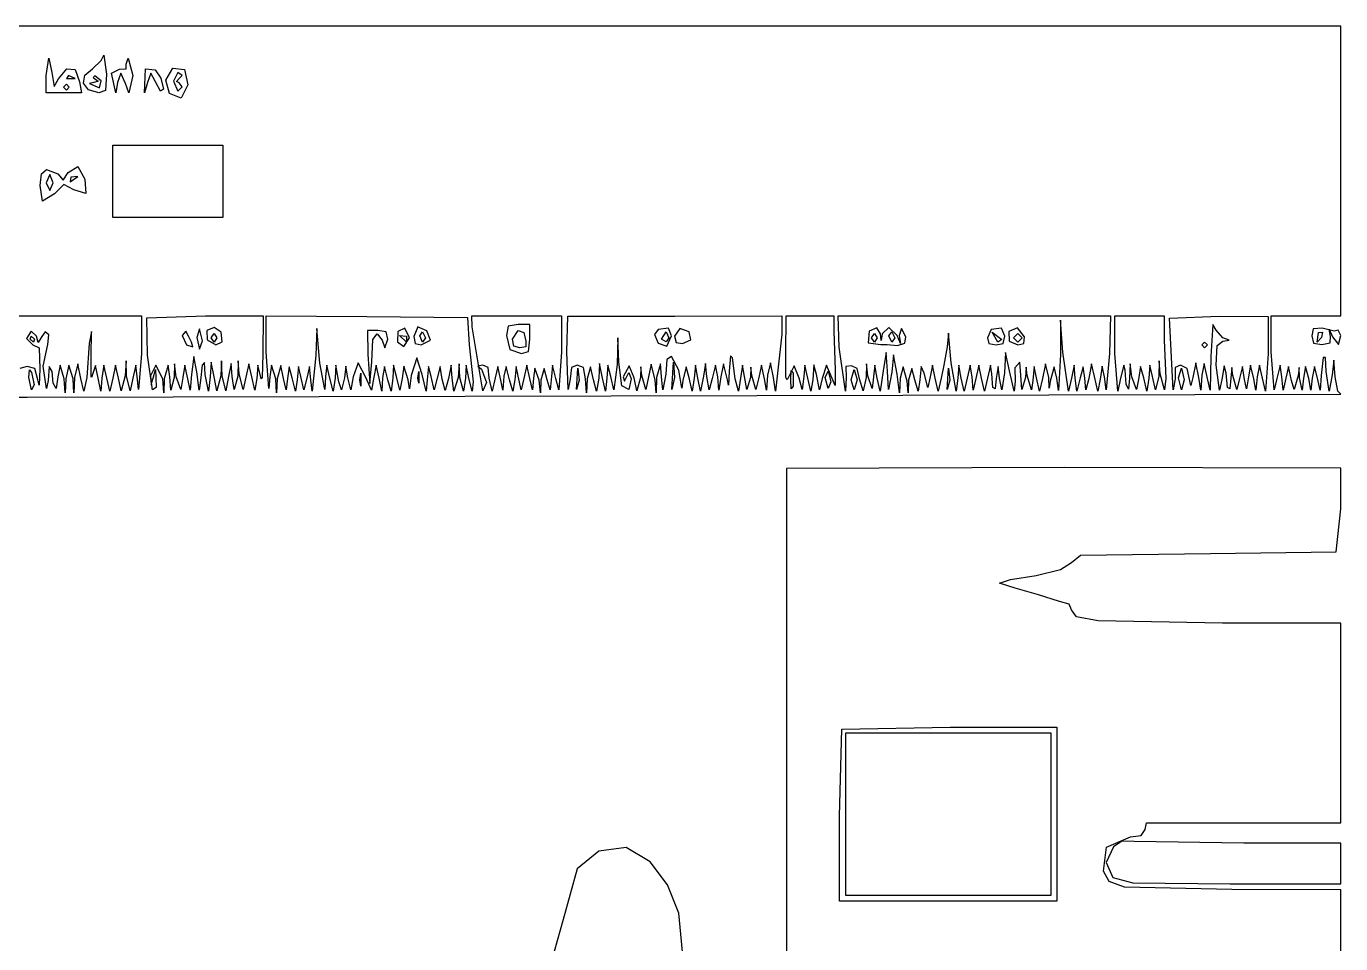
# Model space of a CAD drawing. Extents: x 0 to 60, y 6.6 to 60.
# Drawn here: x 29.98 to 60, y 39.05 to 60 of the extents above; entities that cross this region are included whole.
import ezdxf

# ---------------------------------------------------------------- set-up
doc = ezdxf.new("R2010")
doc.units = 0

msp = doc.modelspace()

# ---------------------------------------------------------------- linework, layer by layer
at = {"layer": 'Layer 1'}
for p, q in [((30.000299, 60.000604), (-0.000001, 60.000604)), ((60.000599, 60.000604), (30.000299, 60.000604)), ((60.000599, 56.692964), (60.000599, 60.000604)), ((30.430366, 58.87601), (30.496519, 59.272927)), ((30.496519, 59.272927), (30.562672, 58.942163)), ((31.488811, 59.028162), (31.68727, 59.220005)), ((31.68727, 59.220005), (31.746808, 59.33908)), ((31.746808, 59.33908), (31.81296, 58.909086)), ((32.262807, 59.134007), (32.309114, 59.272928)), ((32.309114, 59.272928), (32.408343, 58.876011)), ((30.430366, 58.479093), (30.430366, 58.87601)), ((30.562672, 58.942163), (30.562673, 58.942163)), ((30.562673, 58.942163), (30.616422, 58.624629)), ((30.714825, 58.803242), (30.906668, 59.028162)), ((30.946323, 58.875953), (30.893401, 58.8098)), ((30.906668, 59.028162), (31.098511, 59.013278)), ((31.091859, 58.8098), (30.946323, 58.875953)), ((31.098511, 59.013278), (31.191125, 58.730474)), ((31.288698, 58.704013), (31.312472, 58.886553)), ((31.312472, 58.886553), (31.488811, 59.028162)), ((31.541677, 58.869391), (31.508601, 58.8297)), ((31.687213, 58.756931), (31.541677, 58.869391)), ((31.81296, 58.909087), (31.790633, 58.535323)), ((31.81296, 58.909086), (31.81296, 58.909087)), ((31.925427, 58.928933), (32.110655, 59.021547)), ((32.024656, 58.479093), (31.925427, 58.928933)), ((32.137116, 58.928932), (32.064348, 58.717243)), ((32.110655, 59.021547), (32.261152, 59.025682)), ((32.242961, 58.690782), (32.137116, 58.928932)), ((32.261152, 59.025682), (32.262807, 59.134007)), ((32.408343, 58.87601), (32.322344, 58.479093)), ((32.408343, 58.876011), (32.408343, 58.87601)), ((32.679577, 58.479093), (32.699423, 59.028162)), ((32.699423, 59.028162), (32.919381, 59.006662)), ((32.82594, 58.929759), (32.74573, 58.717243)), ((32.930958, 58.730473), (32.82594, 58.929759)), ((32.919381, 59.006662), (33.050033, 58.816473)), ((33.169109, 58.770165), (33.328703, 59.041392)), ((33.328703, 59.041392), (33.592488, 59.014931)), ((33.440329, 58.942144), (33.3411, 58.750301)), ((33.539559, 58.875991), (33.440329, 58.942144)), ((33.473406, 58.809838), (33.539559, 58.875991)), ((33.592487, 59.014931), (33.665255, 58.665148)), ((33.592488, 59.014931), (33.592487, 59.014931)), ((30.616422, 58.624629), (30.714825, 58.803242)), ((30.893453, 58.677553), (30.8273, 58.6114)), ((30.8273, 58.6114), (30.893453, 58.545247)), ((30.8273, 58.6114), (30.8273, 58.6114)), ((30.8934, 58.8098), (31.091859, 58.8098)), ((30.893401, 58.8098), (30.8934, 58.8098)), ((30.959606, 58.6114), (30.893453, 58.677553)), ((30.893453, 58.545247), (30.959606, 58.6114)), ((31.191125, 58.730474), (31.237432, 58.479093)), ((31.401365, 58.546279), (31.288698, 58.704013)), ((31.634347, 58.479093), (31.401365, 58.546279)), ((31.521831, 58.71724), (31.422601, 58.690779)), ((31.422601, 58.690779), (31.647521, 58.591549)), ((31.5086, 58.8297), (31.62106, 58.743701)), ((31.508601, 58.8297), (31.5086, 58.8297)), ((31.62106, 58.743701), (31.521831, 58.71724)), ((31.647521, 58.591549), (31.687213, 58.756931)), ((32.064348, 58.717243), (32.024656, 58.479093)), ((32.322344, 58.479093), (32.242961, 58.690782)), ((32.74573, 58.717243), (32.679577, 58.479093)), ((33.043418, 58.518784), (32.930958, 58.730473)), ((33.109571, 58.565091), (33.043418, 58.518784)), ((33.050033, 58.816473), (33.050033, 58.816472)), ((33.050033, 58.816472), (33.109571, 58.565091)), ((33.250146, 58.465862), (33.169109, 58.770165)), ((33.3411, 58.750301), (33.3411, 58.7503)), ((33.3411, 58.7503), (33.440329, 58.518765)), ((33.407253, 58.73707), (33.473406, 58.809838)), ((33.473406, 58.710608), (33.407253, 58.73707)), ((33.440329, 58.518765), (33.539559, 58.617994)), ((33.539559, 58.617994), (33.473406, 58.710608)), ((33.665255, 58.665148), (33.519719, 58.360017)), ((30.833899, 58.479093), (30.430366, 58.479093)), ((31.237432, 58.479093), (30.833899, 58.479093)), ((31.790633, 58.535323), (31.634347, 58.479093)), ((33.519719, 58.360017), (33.250146, 58.465862)), ((31.951907, 56.461424), (31.951907, 57.288335)), ((31.951907, 57.288335), (33.208817, 57.288335)), ((33.208817, 57.288335), (34.465727, 57.288335)), ((34.465727, 57.288335), (34.465727, 56.461424)), ((30.93325, 56.659884), (31.157343, 56.802113)), ((31.157343, 56.802113), (31.316937, 56.507732)), ((30.298183, 56.362195), (30.323817, 56.634249)), ((30.323817, 56.634249), (30.443719, 56.732651)), ((30.516299, 56.613528), (30.4303, 56.4283)), ((30.443719, 56.732651), (30.701715, 56.633422)), ((30.595682, 56.4283), (30.516299, 56.613528)), ((30.701715, 56.633422), (30.82079, 56.487886)), ((30.82079, 56.487886), (30.93325, 56.659884)), ((30.979369, 56.448155), (31.157982, 56.56723)), ((30.9926, 56.554), (30.979369, 56.448155)), ((31.157982, 56.56723), (30.9926, 56.553999)), ((30.9926, 56.553999), (30.9926, 56.554)), ((31.316937, 56.507732), (31.316937, 56.507731)), ((31.316937, 56.507731), (31.336783, 56.183582)), ((31.951907, 55.634513), (31.951907, 56.461424)), ((34.465727, 56.461424), (34.465727, 55.634513)), ((34.465727, 56.461424), (34.465727, 56.461424)), ((60.000599, 53.385314), (60.000599, 56.692964)), ((30.351105, 56.004969), (30.298183, 56.362195)), ((30.622332, 56.176967), (30.351105, 56.004969)), ((30.4303, 56.4283), (30.516299, 56.249687)), ((30.4303, 56.4283), (30.4303, 56.4283)), ((30.516299, 56.249687), (30.595682, 56.4283)), ((30.834021, 56.388656), (30.622332, 56.176967)), ((31.065556, 56.262965), (30.834021, 56.388656)), ((31.336783, 56.183582), (31.065556, 56.262965)), ((33.208817, 55.634513), (31.951907, 55.634513)), ((34.465727, 55.634513), (33.208817, 55.634513)), ((27.969673, 53.385313), (30.291643, 53.385313)), ((30.291643, 53.385313), (32.613613, 53.385313)), ((32.613613, 53.385313), (32.613613, 52.51871)), ((32.73268, 53.339008), (34.07558, 53.385315)), ((32.745911, 52.492251), (32.73268, 53.339008)), ((34.07558, 53.385315), (35.39202, 53.385315)), ((35.39202, 53.385315), (35.37879, 52.512097)), ((35.458179, 52.558399), (35.458179, 53.38531)), ((35.458179, 53.38531), (37.760299, 53.372079)), ((37.760299, 53.372079), (40.055809, 53.352233)), ((38.9178, 53.1405), (38.831801, 52.91558)), ((39.125354, 53.049541), (38.917799, 53.140501)), ((38.917799, 53.140501), (38.9178, 53.1405)), ((40.055809, 53.352233), (40.095501, 52.72378)), ((40.161653, 53.140551), (40.155037, 53.385317)), ((40.155037, 53.385317), (41.180407, 53.385317)), ((40.406419, 51.678571), (40.161653, 53.140551)), ((40.981676, 53.155459), (40.948599, 52.935501)), ((41.213211, 53.186882), (40.981676, 53.155459)), ((41.180407, 53.385317), (42.205777, 53.385317)), ((41.477823, 53.186882), (41.213211, 53.186882)), ((41.477823, 52.856117), (41.477823, 53.186882)), ((42.205777, 53.385317), (42.205777, 52.565021)), ((42.324851, 52.571634), (42.344697, 53.378699)), ((42.344697, 53.378699), (44.792357, 53.378699)), ((44.792357, 53.378699), (47.233397, 53.385314)), ((47.233397, 53.385314), (47.233397, 52.968551)), ((47.326009, 52.505481), (47.332624, 53.385315)), ((47.332624, 53.385315), (47.881693, 53.385315)), ((47.881693, 53.385315), (48.424147, 53.385315)), ((48.424147, 53.385315), (48.424147, 53.034705)), ((48.543225, 52.670864), (48.523379, 53.385315)), ((48.523379, 53.385315), (51.632569, 53.385315)), ((51.632569, 53.385315), (54.741759, 53.385315)), ((53.65023, 52.558406), (53.603923, 53.286088)), ((53.603923, 53.286088), (53.603923, 52.505484)), ((54.741759, 53.385315), (54.721913, 52.525327)), ((54.840978, 52.525327), (54.840978, 53.385315)), ((54.840978, 53.385315), (55.403278, 53.385315)), ((55.403278, 53.385315), (55.965578, 53.385315)), ((55.965578, 53.385315), (55.965578, 52.829631)), ((56.091263, 53.332396), (57.222473, 53.378703)), ((56.177262, 51.698416), (56.091263, 53.332396)), ((57.083557, 53.186857), (57.03725, 52.459175)), ((57.156325, 53.061166), (57.083557, 53.186857)), ((57.222473, 53.378703), (58.347073, 53.372088)), ((58.347073, 53.372088), (58.347073, 52.518716)), ((58.412929, 52.565018), (58.412929, 53.385314)), ((58.412929, 53.385314), (59.206764, 53.385314)), ((59.206764, 53.385314), (60.000599, 53.385314)), ((30.089047, 53.037181), (29.980722, 52.869318)), ((29.980722, 52.869318), (30.126258, 52.723782)), ((30.066748, 52.856092), (30.093209, 52.922244)), ((30.139516, 52.789939), (30.066748, 52.856092)), ((30.212257, 52.92224), (30.089047, 53.037181)), ((30.093209, 52.922244), (30.165977, 52.856092)), ((30.165977, 52.856092), (30.139516, 52.789939)), ((30.165977, 52.856092), (30.165977, 52.856092)), ((30.251949, 52.776704), (30.212257, 52.92224)), ((30.331332, 52.915625), (30.251949, 52.776704)), ((30.409062, 53.022297), (30.331332, 52.915625)), ((30.496714, 52.955317), (30.409062, 53.022297)), ((30.470253, 52.737012), (30.496714, 52.955317)), ((31.4642, 53.029743), (31.416239, 52.756862)), ((31.462546, 52.459174), (31.4642, 53.029743)), ((33.625499, 53.034729), (33.5395, 52.9355)), ((33.5395, 52.9355), (33.637076, 52.727945)), ((33.5395, 52.9355), (33.5395, 52.9355)), ((33.685037, 52.922269), (33.625499, 53.034729)), ((33.751189, 52.783348), (33.685037, 52.922269)), ((33.936453, 53.087643), (33.8703, 52.8958)), ((33.8703, 52.8958), (33.936453, 52.624573)), ((33.8703, 52.8958), (33.8703, 52.8958)), ((34.002606, 52.816416), (33.936453, 53.087643)), ((34.271317, 53.118999), (34.1018, 53.0545)), ((34.1018, 53.0545), (34.11255, 52.839503)), ((34.1018, 53.0545), (34.1018, 53.0545)), ((34.11255, 52.839503), (34.306874, 52.723735)), ((34.201029, 52.889118), (34.267182, 52.988347)), ((34.267182, 52.789889), (34.201029, 52.889118)), ((34.267182, 52.988347), (34.333335, 52.889118)), ((34.333335, 52.889118), (34.267182, 52.789889)), ((34.425949, 53.014808), (34.271317, 53.118999)), ((34.333335, 52.889118), (34.333335, 52.889118)), ((34.455718, 52.792369), (34.425949, 53.014808)), ((36.615854, 53.097548), (36.589393, 52.479019)), ((36.682007, 52.307021), (36.615854, 53.097548)), ((38.00482, 53.054555), (37.773285, 53.054555)), ((37.773285, 53.054555), (37.7799, 52.512101)), ((37.872514, 52.340103), (37.89236, 52.848653)), ((37.89236, 52.848653), (37.991589, 52.975171)), ((37.991589, 52.975171), (38.104049, 52.829635)), ((38.199971, 53.024786), (38.00482, 53.054555)), ((38.170202, 52.657637), (38.236355, 52.856096)), ((38.236355, 52.856096), (38.199971, 53.024786)), ((38.4613, 53.0281), (38.453858, 52.794911)), ((38.624202, 53.109964), (38.4613, 53.0281)), ((38.4613, 53.0281), (38.4613, 53.0281)), ((38.659759, 52.783334), (38.500992, 52.942101)), ((38.500992, 52.942101), (38.666374, 52.922255)), ((38.600221, 52.69072), (38.732527, 52.889179)), ((38.732527, 52.889179), (38.624202, 53.109964)), ((38.666374, 52.922255), (38.659759, 52.783334)), ((38.666374, 52.922255), (38.666374, 52.922255)), ((38.831801, 52.91558), (38.862397, 52.760121)), ((38.964107, 52.928811), (39.03026, 53.021425)), ((39.03026, 52.78989), (38.964107, 52.928811)), ((39.03026, 53.021425), (39.096413, 52.882504)), ((39.096413, 52.882504), (39.03026, 52.78989)), ((39.096413, 52.882504), (39.096413, 52.882504)), ((39.208872, 52.829582), (39.125354, 53.049541)), ((40.948599, 52.935501), (40.9486, 52.9355)), ((40.9486, 52.9355), (41.02633, 52.618793)), ((41.080905, 52.856116), (41.213211, 53.054575)), ((41.112328, 52.692388), (41.080905, 52.856116)), ((41.213211, 53.054575), (41.345517, 53.008268)), ((41.345517, 53.008268), (41.385209, 52.809809)), ((41.345517, 53.008268), (41.345517, 53.008268)), ((41.452189, 52.571659), (41.477823, 52.856117)), ((43.489142, 52.889169), (43.475911, 52.273947)), ((43.508988, 52.326869), (43.489142, 52.889169)), ((44.4084, 53.0744), (44.326536, 52.961113)), ((44.326536, 52.961113), (44.4084, 52.763481)), ((44.643243, 53.108302), (44.4084, 53.074399)), ((44.4084, 53.074399), (44.4084, 53.0744)), ((44.487784, 52.856096), (44.593629, 53.021478)), ((44.592801, 52.792423), (44.487784, 52.856096)), ((44.653166, 52.882557), (44.592801, 52.792423)), ((44.593629, 53.021478), (44.653167, 52.882557)), ((44.610994, 52.697328), (44.719319, 52.928863)), ((44.719319, 52.928863), (44.643243, 53.108302)), ((44.653167, 52.882557), (44.653166, 52.882557)), ((44.903748, 53.100814), (44.7855, 52.922201)), ((44.7855, 52.922201), (44.7855, 52.9222)), ((44.7855, 52.9222), (44.82023, 52.782452)), ((45.116265, 53.02143), (44.903748, 53.100814)), ((45.159264, 52.837029), (45.116265, 53.02143)), ((47.233397, 52.968552), (47.087861, 51.665342)), ((47.233397, 52.968551), (47.233397, 52.968552)), ((48.424147, 53.034705), (48.450608, 52.154871)), ((48.424147, 53.034705), (48.424147, 53.034705)), ((49.231, 53.0413), (49.2095, 52.771727)), ((49.404651, 53.114894), (49.231, 53.041299)), ((49.231, 53.041299), (49.231, 53.0413)), ((49.283923, 52.889148), (49.350076, 52.988378)), ((49.350076, 52.789919), (49.283923, 52.889148)), ((49.350076, 52.988378), (49.416229, 52.889148)), ((49.416229, 52.889148), (49.350076, 52.789919)), ((49.488996, 52.975146), (49.404651, 53.114894)), ((49.416229, 52.889148), (49.416229, 52.889148)), ((49.502226, 52.822994), (49.488996, 52.975146)), ((49.528688, 52.975146), (49.502226, 52.822994)), ((49.68332, 53.119856), (49.528688, 52.975146)), ((49.68084, 52.92884), (49.746993, 53.021454)), ((49.746993, 52.789919), (49.68084, 52.92884)), ((49.872683, 52.94207), (49.68332, 53.119856)), ((49.746993, 53.021454), (49.813146, 52.882533)), ((49.813146, 52.882533), (49.746993, 52.789919)), ((49.813146, 52.882533), (49.813146, 52.882533)), ((49.945451, 52.756842), (49.872683, 52.94207)), ((49.971912, 53.100837), (49.91899, 52.94207)), ((49.91899, 52.94207), (49.945451, 52.756842)), ((50.064526, 52.908994), (49.971912, 53.100837)), ((50.046334, 52.765111), (50.064526, 52.908994)), ((51.03967, 52.99419), (51.010728, 52.677483)), ((51.103342, 52.313642), (51.03967, 52.99419)), ((52.016, 53.0744), (51.930001, 52.882557)), ((51.930001, 52.882557), (51.967212, 52.753559)), ((52.253324, 53.107477), (52.016, 53.074401)), ((52.016, 53.074401), (52.016, 53.0744)), ((52.168152, 52.789942), (52.042461, 53.014862)), ((52.042461, 53.014862), (52.260766, 52.84948)), ((52.260766, 52.84948), (52.168152, 52.789942)), ((52.326919, 52.922249), (52.253324, 53.107477)), ((52.260766, 52.84948), (52.260766, 52.84948)), ((52.29467, 52.75604), (52.326919, 52.922249)), ((52.615578, 53.112445), (52.4196, 53.0281)), ((52.4196, 53.0281), (52.43035, 52.811449)), ((52.4196, 53.0281), (52.4196, 53.0281)), ((52.525444, 52.889179), (52.624674, 52.988408)), ((52.624674, 52.78995), (52.525444, 52.889179)), ((52.776826, 52.909025), (52.615578, 53.112445)), ((52.624674, 52.988408), (52.723903, 52.889179)), ((52.723903, 52.889179), (52.624674, 52.78995)), ((52.723903, 52.889179), (52.723903, 52.889179)), ((52.765249, 52.756873), (52.776826, 52.909025)), ((57.308477, 52.889168), (57.156325, 53.061166)), ((57.454013, 52.836246), (57.308477, 52.889168)), ((59.37393, 53.092529), (59.3392, 52.928801)), ((59.3392, 52.928801), (59.3392, 52.9288)), ((59.3392, 52.9288), (59.375584, 52.760937)), ((59.57735, 53.107414), (59.37393, 53.092529)), ((59.464891, 52.789879), (59.491352, 53.008184)), ((59.56412, 52.895724), (59.464891, 52.789879)), ((59.491352, 53.008184), (59.587274, 53.016453)), ((59.587274, 53.016453), (59.56412, 52.895724)), ((59.56412, 52.895724), (59.56412, 52.895724)), ((59.848577, 53.034645), (59.57735, 53.107414)), ((59.769194, 52.91557), (59.736118, 53.087568)), ((59.736118, 53.087568), (59.815501, 52.908955)), ((59.75679, 52.771687), (59.769194, 52.91557)), ((59.815501, 52.908955), (59.947807, 52.734477)), ((59.941192, 53.061107), (59.848577, 53.034645)), ((60.000729, 52.942032), (59.941192, 53.061107)), ((59.947807, 52.734477), (60.000729, 52.942032)), ((30.126258, 52.723782), (30.275102, 52.655975)), ((30.275102, 52.655975), (30.285025, 52.181328)), ((30.364408, 52.241696), (30.470253, 52.737012)), ((31.416239, 52.756862), (31.363317, 51.982873)), ((33.637076, 52.727945), (33.784266, 52.684119)), ((33.784266, 52.684119), (33.751189, 52.783348)), ((33.936453, 52.624573), (34.002606, 52.816416)), ((34.306874, 52.723735), (34.455718, 52.792369)), ((35.517717, 51.731488), (35.458179, 52.558399)), ((38.104049, 52.829635), (38.170202, 52.657637)), ((38.453858, 52.794911), (38.600221, 52.69072)), ((38.862397, 52.760121), (38.997183, 52.723737)), ((38.997183, 52.723737), (39.208872, 52.829582)), ((40.095497, 52.723786), (40.188111, 51.883644)), ((40.095501, 52.72378), (40.095497, 52.723786)), ((41.02633, 52.618793), (41.292595, 52.525352)), ((41.252903, 52.657657), (41.112328, 52.692388)), ((41.386036, 52.684118), (41.252903, 52.657657)), ((41.292595, 52.525352), (41.452189, 52.571659)), ((41.385209, 52.809809), (41.386036, 52.684118)), ((42.205777, 52.565019), (42.139624, 51.698416)), ((42.205777, 52.565021), (42.205777, 52.565019)), ((42.357928, 51.705031), (42.324851, 52.571634)), ((44.4084, 52.763481), (44.610994, 52.697328)), ((44.82023, 52.782452), (44.964113, 52.756818)), ((44.964113, 52.756818), (45.159264, 52.837029)), ((48.688761, 51.665344), (48.543225, 52.670864)), ((49.2095, 52.771727), (49.495612, 52.730381)), ((49.495612, 52.730381), (49.641148, 52.736996)), ((49.621517, 52.551794), (49.548749, 52.135031)), ((49.647978, 52.128415), (49.621517, 52.551794)), ((49.641148, 52.736996), (49.879298, 52.710535)), ((49.879298, 52.710535), (50.046334, 52.765111)), ((51.010728, 52.677483), (50.93796, 52.26072)), ((51.967212, 52.753559), (52.12846, 52.72379)), ((52.12846, 52.72379), (52.29467, 52.75604)), ((52.347017, 52.550964), (52.320556, 52.088721)), ((52.433016, 52.135028), (52.347017, 52.550964)), ((52.43035, 52.811449), (52.624674, 52.723797)), ((52.624674, 52.723797), (52.765249, 52.756873)), ((53.782536, 51.665342), (53.65023, 52.558406)), ((55.965577, 52.829631), (56.005269, 51.956413)), ((55.965578, 52.829631), (55.965577, 52.829631)), ((56.891453, 52.789953), (56.8253, 52.7238)), ((56.8253, 52.7238), (56.891453, 52.657647)), ((56.8253, 52.7238), (56.8253, 52.7238)), ((56.957606, 52.7238), (56.891453, 52.789953)), ((56.891453, 52.657647), (56.957606, 52.7238)), ((57.156325, 52.260716), (57.177824, 52.708902)), ((57.177824, 52.708902), (57.308477, 52.809785)), ((57.308477, 52.809785), (57.454013, 52.836246)), ((58.479082, 51.698415), (58.412929, 52.565018)), ((59.375584, 52.760937), (59.570735, 52.736957)), ((59.570735, 52.736957), (59.75679, 52.771687)), ((30.437177, 51.731492), (30.364408, 52.241696)), ((30.75471, 52.260716), (30.701788, 51.996104)), ((30.847325, 51.949797), (30.75471, 52.260716)), ((30.953169, 52.260716), (30.880401, 51.949797)), ((31.045783, 51.949797), (30.953169, 52.260716)), ((31.156589, 52.292138), (31.07886, 51.982873)), ((31.224396, 51.956412), (31.156589, 52.292138)), ((31.458412, 52.005199), (31.462546, 52.459174)), ((31.557641, 52.253273), (31.469162, 51.982873)), ((31.621314, 51.963027), (31.557641, 52.253273)), ((31.747004, 52.260715), (31.700697, 51.963027)), ((31.819772, 51.963027), (31.747004, 52.260715)), ((32.018231, 52.260715), (31.952078, 51.963027)), ((32.084384, 51.963027), (32.018231, 52.260715)), ((32.256382, 52.359944), (32.236536, 52.015949)), ((32.269612, 52.015949), (32.256382, 52.359944)), ((32.481301, 52.260715), (32.415148, 51.963027)), ((32.507762, 52.002719), (32.481301, 52.260715)), ((32.613607, 52.518712), (32.540839, 51.705031)), ((32.613613, 52.51871), (32.613607, 52.518712)), ((32.864986, 51.698416), (32.745911, 52.492251)), ((32.937754, 52.260715), (32.818679, 52.015949)), ((33.096521, 51.949796), (32.937754, 52.260715)), ((33.215596, 52.260715), (33.129598, 51.949796)), ((33.255288, 51.996103), (33.215596, 52.260715)), ((33.361133, 52.293791), (33.354517, 51.976257)), ((33.400824, 51.996103), (33.361133, 52.293791)), ((33.599283, 52.260715), (33.552976, 51.982873)), ((33.672052, 51.949796), (33.599283, 52.260715)), ((33.804357, 52.459174), (33.751435, 52.049026)), ((33.87051, 52.108564), (33.804357, 52.459174)), ((33.996201, 52.260716), (33.956509, 51.910106)), ((34.049123, 52.326042), (33.996201, 52.260716)), ((34.062354, 52.049027), (34.049123, 52.326042)), ((34.201275, 52.32687), (34.174814, 51.996105)), ((34.267428, 51.996105), (34.201275, 52.32687)), ((34.439426, 52.359945), (34.41958, 52.01595)), ((34.452656, 52.01595), (34.439426, 52.359945)), ((34.65773, 52.300408), (34.598192, 52.00272)), ((34.684191, 52.00272), (34.65773, 52.300408)), ((34.816497, 52.359945), (34.809882, 52.009335)), ((34.842958, 52.062257), (34.816497, 52.359945)), ((35.061263, 52.293792), (34.99511, 51.989489)), ((35.127416, 51.996104), (35.061263, 52.293792)), ((35.266337, 52.260716), (35.246491, 51.956413)), ((35.34572, 51.949797), (35.266337, 52.260716)), ((35.378797, 52.512097), (35.364739, 51.982874)), ((35.37879, 52.512097), (35.378797, 52.512097)), ((35.577254, 52.260712), (35.544178, 51.9961)), ((35.676484, 51.949793), (35.577254, 52.260712)), ((35.78977, 52.253269), (35.70956, 51.949793)), ((35.855096, 51.956408), (35.78977, 52.253269)), ((36.589393, 52.479019), (36.51001, 51.665338)), ((36.794467, 51.70503), (36.682007, 52.307021)), ((36.840774, 52.260714), (36.814313, 52.002718)), ((36.913543, 51.963026), (36.840774, 52.260714)), ((37.052464, 52.260714), (37.032618, 51.963026)), ((37.118617, 51.883642), (37.052464, 52.260714)), ((37.274076, 52.242522), (37.244307, 51.969641)), ((37.323691, 51.969641), (37.274076, 52.242522)), ((37.555226, 52.313636), (37.442766, 51.996102)), ((37.733839, 51.976256), (37.555226, 52.313636)), ((37.7799, 52.512101), (37.7799, 52.5121)), ((37.7799, 52.5121), (37.826207, 51.843956)), ((37.826207, 51.843956), (37.872514, 52.340103)), ((37.971989, 52.260714), (37.919067, 51.989487)), ((38.038142, 51.963026), (37.971989, 52.260714)), ((38.368906, 52.260714), (38.34906, 51.963026)), ((38.435059, 52.002718), (38.368906, 52.260714)), ((38.89813, 52.426097), (38.765824, 52.02918)), ((39.017205, 52.049025), (38.89813, 52.426097)), ((39.685349, 52.260715), (39.625811, 51.956412)), ((39.705195, 51.963027), (39.685349, 52.260715)), ((39.863962, 52.293792), (39.844116, 51.982873)), ((39.877192, 51.982873), (39.863962, 52.293792)), ((40.029344, 52.260715), (40.009498, 51.963027)), ((40.088882, 51.963027), (40.029344, 52.260715)), ((40.406419, 52.260716), (40.295613, 52.241697)), ((40.295613, 52.241697), (40.373342, 52.168102)), ((40.528801, 52.211102), (40.406419, 52.260716)), ((41.411942, 52.260714), (41.34579, 51.956411)), ((41.478095, 51.956411), (41.411942, 52.260714)), ((42.000703, 52.260715), (41.974242, 52.002719)), ((42.073471, 51.956412), (42.000703, 52.260715)), ((42.563002, 52.260716), (42.429042, 52.211928)), ((42.703576, 52.209447), (42.563002, 52.260716)), ((43.072378, 52.300408), (43.052532, 51.963028)), ((43.131916, 52.00272), (43.072378, 52.300408)), ((43.257606, 52.260716), (43.237761, 51.963028)), ((43.330375, 52.00272), (43.257606, 52.260716)), ((43.475911, 52.273947), (43.396528, 51.698417)), ((43.582583, 51.787723), (43.508988, 52.326869)), ((43.747138, 52.247486), (43.614832, 51.996105)), ((43.859598, 51.969644), (43.747138, 52.247486)), ((44.251554, 52.288004), (44.190362, 51.996105)), ((44.342514, 51.929952), (44.251554, 52.288004)), ((44.461589, 52.293793), (44.375591, 51.982874)), ((44.488051, 51.996105), (44.461589, 52.293793)), ((44.607953, 52.391369), (44.58728, 52.055643)), ((44.712971, 52.459176), (44.607953, 52.391369)), ((44.884969, 52.148257), (44.712971, 52.459176)), ((44.726239, 51.705032), (44.759316, 52.326869)), ((44.759316, 52.326869), (44.785777, 51.982874)), ((45.26204, 52.260718), (45.235579, 51.96303)), ((45.314963, 51.96303), (45.26204, 52.260718)), ((45.493576, 52.30041), (45.447269, 52.009337)), ((45.520037, 52.002722), (45.493576, 52.30041)), ((45.718495, 52.260718), (45.645727, 51.956415)), ((45.771418, 51.996106), (45.718495, 52.260718)), ((45.905378, 52.290486), (45.844186, 51.996106)), ((45.996338, 51.929953), (45.905378, 52.290486)), ((46.064972, 52.478195), (46.03603, 52.128412)), ((46.108798, 52.4261), (46.064972, 52.478195)), ((46.168335, 51.949799), (46.108798, 52.4261)), ((46.333718, 52.260718), (46.294026, 51.96303)), ((46.38664, 52.002722), (46.333718, 52.260718)), ((46.770327, 52.260719), (46.704174, 51.9498)), ((46.83648, 51.9498), (46.770327, 52.260719)), ((46.975401, 52.313641), (46.909248, 52.035799)), ((47.041554, 51.976261), (46.975401, 52.313641)), ((47.330144, 51.977084), (47.326009, 52.505481)), ((47.517853, 52.247485), (47.359086, 51.929951)), ((47.630313, 51.963028), (47.517853, 52.247485)), ((47.762619, 52.260716), (47.736157, 52.00272)), ((47.828771, 51.963028), (47.762619, 52.260716)), ((47.967693, 52.267331), (47.941231, 51.923336)), ((48.02723, 52.049026), (47.967693, 52.267331)), ((48.258765, 52.260715), (48.159536, 51.956412)), ((48.450608, 51.797645), (48.258765, 52.260715)), ((48.827682, 52.247489), (48.696203, 52.227643)), ((48.959161, 52.182989), (48.827682, 52.247489)), ((49.171677, 52.293796), (49.165062, 51.982877)), ((49.198138, 52.015954), (49.171677, 52.293796)), ((49.356905, 52.260721), (49.330444, 51.996109)), ((49.416443, 51.963033), (49.356905, 52.260721)), ((49.782765, 52.495563), (49.747208, 52.101953)), ((49.872899, 52.055646), (49.782765, 52.495563)), ((50.679964, 52.26072), (50.627041, 51.996108)), ((50.739501, 51.963032), (50.679964, 52.26072)), ((50.93796, 52.26072), (50.871807, 51.963032)), ((51.215802, 51.665344), (51.103342, 52.313642)), ((51.281955, 52.26072), (51.255494, 51.963032)), ((51.334878, 51.963032), (51.281955, 52.26072)), ((51.539952, 52.26072), (51.467183, 51.963032)), ((51.579643, 51.996108), (51.539952, 52.26072)), ((51.731795, 52.26072), (51.665642, 51.956417)), ((51.797948, 51.963032), (51.731795, 52.26072)), ((52.003022, 52.26072), (51.930254, 51.963032)), ((52.029483, 52.062261), (52.003022, 52.26072)), ((52.671167, 52.326871), (52.561188, 52.197873)), ((52.691013, 52.035798), (52.671167, 52.326871)), ((53.254966, 52.29214), (53.18716, 51.956414)), ((53.332696, 51.982875), (53.254966, 52.29214)), ((53.603923, 52.505484), (53.557616, 51.685188)), ((53.914842, 52.260718), (53.848689, 51.96303)), ((53.934688, 51.96303), (53.914842, 52.260718)), ((54.311759, 52.293794), (54.245606, 51.956414)), ((54.377912, 52.002721), (54.311759, 52.293794)), ((54.54991, 52.240871), (54.503603, 51.943183)), ((54.602832, 51.996105), (54.54991, 52.240871)), ((54.721907, 52.525328), (54.642524, 51.698417)), ((54.721913, 52.525327), (54.721907, 52.525328)), ((54.90713, 51.665339), (54.840978, 52.525327)), ((55.046052, 52.260715), (54.973283, 51.963027)), ((55.079128, 52.148255), (55.046052, 52.260715)), ((55.191588, 52.293792), (55.178357, 51.963027)), ((55.23128, 51.996104), (55.191588, 52.293792)), ((55.641428, 52.260716), (55.621582, 51.963028)), ((55.700966, 52.00272), (55.641428, 52.260716)), ((55.853117, 52.359946), (55.846502, 52.009336)), ((55.879578, 52.062258), (55.853117, 52.359946)), ((56.342645, 52.260716), (56.222742, 52.211928)), ((56.493969, 52.182987), (56.342645, 52.260716)), ((56.692427, 52.317773), (56.620486, 51.982874)), ((56.759407, 51.982874), (56.692427, 52.317773)), ((56.885098, 52.300408), (56.832176, 52.035796)), ((56.957866, 51.956413), (56.885098, 52.300408)), ((57.03725, 52.459175), (57.017404, 51.691801)), ((57.229093, 51.691801), (57.156325, 52.260716)), ((57.341553, 52.247486), (57.282015, 51.936567)), ((57.381245, 52.075488), (57.341553, 52.247486)), ((57.943544, 52.260716), (57.897237, 51.996104)), ((58.016313, 51.949797), (57.943544, 52.260716)), ((58.142003, 52.260716), (58.089081, 51.996104)), ((58.214771, 51.963028), (58.142003, 52.260716)), ((58.347077, 52.518712), (58.280924, 51.66534)), ((58.347073, 52.518716), (58.347077, 52.518712)), ((58.618003, 52.260714), (58.545235, 51.956411)), ((58.657695, 51.996102), (58.618003, 52.260714)), ((59.597066, 52.439328), (59.557375, 52.02918)), ((59.650816, 52.438501), (59.597066, 52.439328)), ((59.669835, 52.115179), (59.650816, 52.438501)), ((59.841832, 52.373176), (59.80214, 52.042411)), ((59.874908, 51.996104), (59.841832, 52.373176)), ((30.000568, 52.227635), (29.829397, 52.185463)), ((30.174219, 52.182982), (30.000568, 52.227635)), ((30.040348, 51.982873), (30.052751, 52.153217)), ((30.099885, 51.698416), (30.040348, 51.982873)), ((30.052751, 52.153217), (30.099885, 52.095333)), ((30.099885, 52.095333), (30.159423, 51.810876)), ((30.238718, 51.929947), (30.174219, 52.182982)), ((30.285025, 52.181328), (30.271794, 51.802603)), ((30.503329, 52.234254), (30.476868, 51.910105)), ((30.569482, 52.115179), (30.503329, 52.234254)), ((30.589328, 51.850567), (30.569482, 52.115179)), ((30.701788, 51.996104), (30.662096, 51.731492)), ((30.86717, 51.632263), (30.847325, 51.949797)), ((30.880401, 51.949797), (30.86717, 51.632263)), ((31.065629, 51.632263), (31.045783, 51.949797)), ((31.07886, 51.982873), (31.065629, 51.632263)), ((31.290549, 51.665339), (31.224396, 51.956412)), ((31.363317, 51.982873), (31.290549, 51.665339)), ((31.469162, 51.982873), (31.458412, 52.005199)), ((31.680851, 51.665339), (31.621314, 51.963027)), ((31.700697, 51.963027), (31.680851, 51.665339)), ((31.885925, 51.665339), (31.819772, 51.963027)), ((31.952078, 51.963027), (31.885925, 51.665339)), ((32.148056, 51.671954), (32.084384, 51.963027)), ((32.236536, 52.015949), (32.148056, 51.671954)), ((32.347342, 51.674435), (32.269612, 52.015949)), ((32.415148, 51.963027), (32.347342, 51.674435)), ((32.540839, 51.705031), (32.507762, 52.002719)), ((32.818679, 52.015949), (32.831083, 51.820798)), ((32.831083, 51.820798), (32.878217, 51.963027)), ((32.878217, 51.963027), (32.931139, 52.161486)), ((32.931139, 52.161486), (32.937754, 51.982873)), ((32.937754, 51.982873), (32.94437, 51.751338)), ((33.116367, 51.632262), (33.096521, 51.949796)), ((33.129598, 51.949796), (33.116367, 51.632262)), ((33.281749, 51.6918), (33.255288, 51.996103)), ((33.354517, 51.976257), (33.281749, 51.6918)), ((33.506669, 51.706684), (33.400824, 51.996103)), ((33.552976, 51.982873), (33.506669, 51.706684)), ((33.718359, 51.6918), (33.672052, 51.949796)), ((33.751435, 52.049026), (33.718359, 51.6918)), ((33.923433, 51.691801), (33.87051, 52.108564)), ((34.141737, 51.66534), (34.062354, 52.049027)), ((34.174814, 51.996105), (34.141737, 51.66534)), ((34.3311, 51.67609), (34.267428, 51.996105)), ((34.41958, 52.01595), (34.3311, 51.67609)), ((34.532866, 51.674436), (34.452656, 52.01595)), ((34.598192, 52.00272), (34.532866, 51.674436)), ((34.723883, 51.705032), (34.684191, 52.00272)), ((34.809882, 52.009335), (34.723883, 51.705032)), ((34.933919, 51.703377), (34.842958, 52.062257)), ((34.99511, 51.989489), (34.933919, 51.703377)), ((35.200184, 51.691801), (35.127416, 51.996104)), ((35.246491, 51.956413), (35.200184, 51.691801)), ((35.364739, 51.982874), (35.34572, 51.949797)), ((35.544178, 51.9961), (35.517717, 51.731488)), ((35.696329, 51.632259), (35.676484, 51.949793)), ((35.70956, 51.949793), (35.696329, 51.632259)), ((35.914634, 51.698412), (35.855096, 51.956408)), ((35.941095, 51.956408), (35.914634, 51.698412)), ((35.980787, 52.22102), (35.941095, 51.956408)), ((36.053555, 51.969639), (35.980787, 52.22102)), ((36.126323, 51.665336), (36.053555, 51.969639)), ((36.192476, 52.234251), (36.166015, 51.929948)), ((36.252013, 52.002716), (36.192476, 52.234251)), ((36.318166, 51.698413), (36.252013, 52.002716)), ((36.384319, 51.963025), (36.318166, 51.698413)), ((36.450472, 52.227637), (36.384319, 51.963025)), ((36.476933, 51.923334), (36.450472, 52.227637)), ((36.814313, 52.002718), (36.794467, 51.70503)), ((36.986311, 51.665338), (36.913543, 51.963026)), ((37.032618, 51.963026), (36.986311, 51.665338)), ((37.244307, 51.969641), (37.178154, 51.698414)), ((37.393151, 51.697587), (37.323691, 51.969641)), ((37.442766, 51.996102), (37.393151, 51.697587)), ((37.595012, 51.929951), (37.621473, 52.082103)), ((37.621473, 52.082103), (37.621473, 51.784415)), ((37.861183, 51.687664), (37.733839, 51.976256)), ((37.919067, 51.989487), (37.861183, 51.687664)), ((38.097679, 51.665338), (38.038142, 51.963026)), ((38.117525, 51.969641), (38.097679, 51.665338)), ((38.163832, 52.234253), (38.117525, 51.969641)), ((38.236601, 51.923334), (38.163832, 52.234253)), ((38.34906, 51.963026), (38.309369, 51.665338)), ((38.507827, 51.691799), (38.435059, 52.002718)), ((38.56075, 51.956411), (38.507827, 51.691799)), ((38.600441, 52.237561), (38.56075, 51.956411)), ((38.699671, 51.923335), (38.600441, 52.237561)), ((38.765824, 52.02918), (38.727786, 51.718261)), ((38.918072, 51.963028), (38.944533, 52.11518)), ((38.944533, 51.850568), (38.918072, 51.963028)), ((38.944533, 52.11518), (38.944533, 51.850568)), ((39.109819, 51.665338), (39.017205, 52.049025)), ((39.162741, 52.227637), (39.13628, 51.923334)), ((39.228894, 52.002717), (39.162741, 52.227637)), ((39.295047, 51.698414), (39.228894, 52.002717)), ((39.3612, 51.963026), (39.295047, 51.698414)), ((39.433968, 52.227638), (39.3612, 51.963026)), ((39.480275, 51.943181), (39.433968, 52.227638)), ((39.546428, 51.685185), (39.480275, 51.943181)), ((39.625811, 51.956412), (39.546428, 51.685185)), ((39.744887, 51.665339), (39.705195, 51.963027)), ((39.844116, 51.982873), (39.744887, 51.665339)), ((39.963191, 51.665339), (39.877192, 51.982873)), ((40.009498, 51.963027), (39.963191, 51.665339)), ((40.16165, 51.665339), (40.088882, 51.963027)), ((40.373342, 52.168102), (40.486629, 51.86876)), ((40.551955, 51.963028), (40.528801, 52.211102)), ((40.618108, 51.66534), (40.551955, 51.963028)), ((40.684261, 51.969643), (40.618108, 51.66534)), ((40.750413, 52.227639), (40.684261, 51.969643)), ((40.816566, 51.91672), (40.750413, 52.227639)), ((40.889335, 52.009334), (40.862873, 51.6918)), ((40.942257, 52.234254), (40.889335, 52.009334)), ((41.015025, 51.923335), (40.942257, 52.234254)), ((41.167177, 52.234254), (41.140716, 51.929951)), ((41.213484, 52.009334), (41.167177, 52.234254)), ((41.279637, 51.698415), (41.213484, 52.009334)), ((41.34579, 51.956411), (41.279637, 51.698415)), ((41.537633, 51.698415), (41.478095, 51.956411)), ((41.564094, 51.963027), (41.537633, 51.698415)), ((41.597171, 52.194562), (41.564094, 51.963027)), ((41.6964, 51.91672), (41.597171, 52.194562)), ((41.807206, 52.187947), (41.729476, 51.91672)), ((41.875012, 51.923336), (41.807206, 52.187947)), ((41.974242, 52.002719), (41.947781, 51.698416)), ((42.139624, 51.698416), (42.073471, 51.956412)), ((42.404235, 51.949797), (42.357928, 51.705031)), ((42.429042, 52.211928), (42.404235, 51.949797)), ((42.543255, 51.705032), (42.576332, 52.194563)), ((42.576332, 52.194563), (42.602793, 51.916721)), ((42.754845, 51.949797), (42.703576, 52.209447)), ((42.774691, 51.632263), (42.754845, 51.949797)), ((42.787921, 51.949797), (42.774691, 51.632263)), ((42.86565, 52.226812), (42.787921, 51.949797)), ((42.933457, 51.923336), (42.86565, 52.226812)), ((43.052532, 51.963028), (43.006225, 51.66534)), ((43.204684, 51.66534), (43.131916, 52.00272)), ((43.237761, 51.963028), (43.204684, 51.66534)), ((43.396528, 51.698417), (43.330375, 52.00272)), ((43.614832, 51.996105), (43.641293, 51.896875)), ((43.641293, 51.896875), (43.739695, 52.094507)), ((43.739695, 52.094507), (43.793445, 51.949798)), ((43.793445, 51.949798), (43.740523, 51.705032)), ((43.927404, 51.67361), (43.859598, 51.969644)), ((44.005134, 51.982874), (43.927404, 51.67361)), ((44.01423, 52.221852), (44.005134, 51.982874)), ((44.03821, 52.029181), (44.01423, 52.221852)), ((44.131651, 51.702551), (44.03821, 52.029181)), ((44.190362, 51.996105), (44.131651, 51.702551)), ((44.375591, 51.982874), (44.368975, 51.632264)), ((44.514512, 51.698417), (44.488051, 51.996105)), ((44.58728, 52.055643), (44.514512, 51.698417)), ((44.785777, 51.982874), (44.726239, 51.705032)), ((44.785777, 51.982874), (44.785777, 51.982874)), ((44.953603, 51.733975), (44.884969, 52.148257)), ((45.049524, 52.22516), (44.977583, 51.910107)), ((45.116504, 51.969645), (45.049524, 52.22516)), ((45.189272, 51.665342), (45.116504, 51.969645)), ((45.235579, 51.96303), (45.189272, 51.665342)), ((45.381116, 51.665342), (45.314963, 51.96303)), ((45.447269, 52.009337), (45.381116, 51.665342)), ((45.572959, 51.698419), (45.520037, 52.002722)), ((45.645727, 51.956415), (45.572959, 51.698419)), ((45.797879, 51.691803), (45.771418, 51.996106)), ((45.844186, 51.996106), (45.797879, 51.691803)), ((46.03603, 52.128412), (46.018664, 51.803435)), ((46.247719, 51.665342), (46.168335, 51.949799)), ((46.294026, 51.96303), (46.247719, 51.665342)), ((46.432947, 51.705034), (46.38664, 52.002722)), ((46.518946, 51.976261), (46.432947, 51.705034)), ((46.528042, 52.216065), (46.518946, 51.976261)), ((46.552022, 52.029183), (46.528042, 52.216065)), ((46.642983, 51.704207), (46.552022, 52.029183)), ((46.704174, 51.9498), (46.642983, 51.704207)), ((46.882787, 51.691804), (46.83648, 51.9498)), ((46.909248, 52.035799), (46.882787, 51.691804)), ((47.087861, 51.665342), (47.041554, 51.976261)), ((47.359086, 51.929951), (47.330144, 51.977084)), ((47.438565, 51.929951), (47.450969, 52.142467)), ((47.450969, 52.142467), (47.498103, 52.082103)), ((47.498103, 52.082103), (47.498103, 51.784415)), ((47.703081, 51.705032), (47.630313, 51.963028)), ((47.736157, 52.00272), (47.703081, 51.705032)), ((47.90154, 51.66534), (47.828771, 51.963028)), ((48.093383, 51.698416), (48.02723, 52.049026)), ((48.159536, 51.956412), (48.093383, 51.698416)), ((48.225785, 51.982873), (48.291938, 52.128409)), ((48.291938, 51.731492), (48.225785, 51.982873)), ((48.291938, 52.128409), (48.358091, 51.883643)), ((48.450608, 52.154871), (48.450608, 51.797645)), ((48.708607, 51.969647), (48.688761, 51.665344)), ((48.696203, 52.227643), (48.708607, 51.969647)), ((48.821161, 51.929951), (48.887314, 52.161486)), ((48.887314, 52.161486), (48.953467, 51.929951)), ((49.006295, 51.949801), (48.959161, 52.182989)), ((49.09064, 51.676093), (49.006295, 51.949801)), ((49.165062, 51.982877), (49.09064, 51.676093)), ((49.297368, 51.731497), (49.198138, 52.015954)), ((49.330444, 51.996109), (49.297368, 51.731497)), ((49.482596, 51.665345), (49.416443, 51.963033)), ((49.548749, 52.135031), (49.482596, 51.665345)), ((49.674439, 51.705036), (49.647978, 52.128415)), ((49.747208, 52.101953), (49.674439, 51.705036)), ((49.925821, 51.632267), (49.872899, 52.055646)), ((49.939052, 51.963032), (49.925821, 51.632267)), ((50.006031, 52.222682), (49.939052, 51.963032)), ((50.097819, 51.896879), (50.006031, 52.222682)), ((50.208624, 52.188778), (50.130895, 51.916724)), ((50.276431, 51.929955), (50.208624, 52.188778)), ((50.415352, 52.234258), (50.388891, 51.929955)), ((50.48812, 52.082106), (50.415352, 52.234258)), ((50.574119, 51.751342), (50.48812, 52.082106)), ((50.627041, 51.996108), (50.574119, 51.751342)), ((50.805654, 51.665344), (50.739501, 51.963032)), ((50.871807, 51.963032), (50.805654, 51.665344)), ((51.010819, 51.705032), (51.043896, 52.194563)), ((51.043896, 52.194563), (51.070357, 51.916721)), ((51.255494, 51.963032), (51.215802, 51.665344)), ((51.40103, 51.665344), (51.334878, 51.963032)), ((51.467183, 51.963032), (51.40103, 51.665344)), ((51.606104, 51.691805), (51.579643, 51.996108)), ((51.665642, 51.956417), (51.606104, 51.691805)), ((51.864101, 51.665344), (51.797948, 51.963032)), ((51.930254, 51.963032), (51.864101, 51.665344)), ((52.055944, 51.751342), (52.029483, 52.062261)), ((52.128712, 51.956416), (52.109693, 51.7224)), ((52.175019, 52.234258), (52.128712, 51.956416)), ((52.208096, 51.963031), (52.175019, 52.234258)), ((52.261018, 51.698419), (52.208096, 51.963031)), ((52.320556, 52.088721), (52.261018, 51.698419)), ((52.538861, 51.665342), (52.433016, 52.135028)), ((52.561188, 52.197873), (52.565322, 51.890262)), ((52.717474, 51.705033), (52.691013, 52.035798)), ((52.803473, 51.97626), (52.717474, 51.705033)), ((52.812569, 52.216064), (52.803473, 51.97626)), ((52.836549, 52.029182), (52.812569, 52.216064)), ((52.935779, 51.698418), (52.836549, 52.029182)), ((52.995316, 52.234256), (52.968855, 51.910107)), ((53.054854, 51.969644), (52.995316, 52.234256)), ((53.121007, 51.665341), (53.054854, 51.969644)), ((53.18716, 51.956414), (53.121007, 51.665341)), ((53.344272, 51.736456), (53.332696, 51.982875)), ((53.456733, 52.22268), (53.365772, 51.896877)), ((53.517924, 51.96303), (53.456733, 52.22268)), ((53.557616, 51.685188), (53.517924, 51.96303)), ((53.848689, 51.96303), (53.782536, 51.665342)), ((53.974379, 51.665342), (53.934688, 51.96303)), ((54.047148, 51.969645), (53.974379, 51.665342)), ((54.119916, 52.221026), (54.047148, 51.969645)), ((54.152992, 51.96303), (54.119916, 52.221026)), ((54.179453, 51.698418), (54.152992, 51.96303)), ((54.245606, 51.956414), (54.179453, 51.698418)), ((54.45068, 51.665341), (54.377912, 52.002721)), ((54.503603, 51.943183), (54.45068, 51.665341)), ((54.642524, 51.698417), (54.602832, 51.996105)), ((54.973283, 51.963027), (54.90713, 51.665339)), ((55.098974, 51.830721), (55.079128, 52.148255)), ((55.178357, 51.963027), (55.15355, 51.710819)), ((55.334644, 51.703377), (55.23128, 51.996104)), ((55.429739, 52.227639), (55.383432, 51.936566)), ((55.502507, 51.969643), (55.429739, 52.227639)), ((55.575275, 51.66534), (55.502507, 51.969643)), ((55.621582, 51.963028), (55.575275, 51.66534)), ((55.768772, 51.698417), (55.700966, 52.00272)), ((55.846502, 52.009336), (55.768772, 51.698417)), ((55.978808, 51.698417), (55.879578, 52.062258)), ((56.005269, 51.956413), (55.978808, 51.698417)), ((56.216954, 51.949797), (56.177262, 51.698416)), ((56.222742, 52.211928), (56.216954, 51.949797)), ((56.296431, 51.969643), (56.362584, 52.194563)), ((56.362584, 51.698416), (56.296431, 51.969643)), ((56.362584, 52.194563), (56.428737, 51.923336)), ((56.580795, 51.797646), (56.493969, 52.182987)), ((56.620486, 51.982874), (56.580795, 51.797646)), ((56.805714, 51.691801), (56.759407, 51.982874)), ((56.832176, 52.035796), (56.805714, 51.691801)), ((57.017404, 51.691801), (56.957866, 51.956413)), ((57.414321, 51.751339), (57.381245, 52.075488)), ((57.493704, 51.963028), (57.471378, 51.718262)), ((57.511069, 52.209447), (57.493704, 51.963028)), ((57.533396, 52.029181), (57.511069, 52.209447)), ((57.624357, 51.702551), (57.533396, 52.029181)), ((57.685548, 51.956413), (57.624357, 51.702551)), ((57.758316, 52.22764), (57.685548, 51.956413)), ((57.804623, 51.936567), (57.758316, 52.22764)), ((57.897237, 51.996104), (57.85093, 51.718262)), ((58.06262, 51.691801), (58.016313, 51.949797)), ((58.089081, 51.996104), (58.06262, 51.691801)), ((58.280924, 51.66534), (58.214771, 51.963028)), ((58.545235, 51.956411), (58.479082, 51.698415)), ((58.684156, 51.691799), (58.657695, 51.996102)), ((58.743694, 51.963026), (58.684156, 51.691799)), ((58.809847, 52.227638), (58.743694, 51.963026)), ((58.875999, 51.910104), (58.809847, 52.227638)), ((59.028151, 52.029179), (58.937191, 51.704203)), ((59.049651, 52.210273), (59.028151, 52.029179)), ((59.061228, 51.969642), (59.049651, 52.210273)), ((59.120766, 51.6918), (59.061228, 51.969642)), ((59.153842, 51.963027), (59.120766, 51.6918)), ((59.200149, 52.227639), (59.153842, 51.963027)), ((59.272917, 51.956412), (59.200149, 52.227639)), ((59.319224, 51.6918), (59.272917, 51.956412)), ((59.352301, 51.963027), (59.319224, 51.6918)), ((59.398608, 52.227639), (59.352301, 51.963027)), ((59.471376, 51.963027), (59.398608, 52.227639)), ((59.530913, 51.6918), (59.471376, 51.963027)), ((59.557375, 52.02918), (59.530913, 51.6918)), ((59.735987, 51.665339), (59.669835, 52.115179)), ((59.80214, 52.042411), (59.735987, 51.665339)), ((59.934446, 51.665339), (59.874908, 51.996104)), ((30.159423, 51.810876), (30.099885, 51.698416)), ((30.159423, 51.810876), (30.159423, 51.810876)), ((30.271794, 51.802603), (30.238718, 51.929947)), ((30.476868, 51.910105), (30.437177, 51.731492)), ((30.662096, 51.731492), (30.589328, 51.850567)), ((32.94437, 51.751338), (32.864986, 51.698416)), ((33.956509, 51.910106), (33.923433, 51.691801)), ((36.166015, 51.929948), (36.126323, 51.665336)), ((36.51001, 51.665338), (36.476933, 51.923334)), ((37.178154, 51.698414), (37.118617, 51.883642)), ((37.621473, 51.784415), (37.595012, 51.929951)), ((37.621473, 51.784415), (37.621473, 51.784415)), ((38.309369, 51.665338), (38.236601, 51.923334)), ((38.727786, 51.718261), (38.699671, 51.923335)), ((38.944533, 51.850568), (38.944533, 51.850568)), ((39.13628, 51.923334), (39.109819, 51.665338)), ((40.188111, 51.883644), (40.16165, 51.665339)), ((40.486629, 51.86876), (40.406419, 51.678571)), ((40.862873, 51.6918), (40.816566, 51.91672)), ((41.087793, 51.665339), (41.015025, 51.923335)), ((41.140716, 51.929951), (41.087793, 51.665339)), ((41.722861, 51.632263), (41.6964, 51.91672)), ((41.729476, 51.91672), (41.722861, 51.632263)), ((41.947781, 51.698416), (41.875012, 51.923336)), ((42.602793, 51.916721), (42.543255, 51.705032)), ((42.602793, 51.916721), (42.602793, 51.916721)), ((43.006225, 51.66534), (42.933457, 51.923336)), ((43.740523, 51.705032), (43.582583, 51.787723)), ((44.368975, 51.632264), (44.342514, 51.929952)), ((44.977583, 51.910107), (44.953603, 51.733975)), ((46.018664, 51.803435), (45.996338, 51.929953)), ((47.450969, 51.718262), (47.438565, 51.929951)), ((47.498103, 51.784415), (47.450969, 51.718262)), ((47.498103, 51.784415), (47.498103, 51.784415)), ((47.941231, 51.923336), (47.90154, 51.66534)), ((48.358091, 51.883644), (48.291938, 51.731492)), ((48.358091, 51.883643), (48.358091, 51.883644)), ((48.887314, 51.698416), (48.821161, 51.929951)), ((48.953467, 51.929951), (48.887314, 51.698416)), ((48.953467, 51.929951), (48.953467, 51.929951)), ((50.12428, 51.632267), (50.097819, 51.896879)), ((50.130895, 51.916724), (50.12428, 51.632267)), ((50.349199, 51.665343), (50.276431, 51.929955)), ((50.388891, 51.929955), (50.349199, 51.665343)), ((51.070357, 51.916721), (51.010819, 51.705032)), ((51.070357, 51.916721), (51.070357, 51.916721)), ((52.109693, 51.7224), (52.055944, 51.751342)), ((52.565322, 51.890262), (52.538861, 51.665342)), ((52.968855, 51.910107), (52.935779, 51.698418)), ((53.365772, 51.896877), (53.344272, 51.736456)), ((55.15355, 51.710819), (55.098974, 51.830721)), ((55.383432, 51.936566), (55.334644, 51.703377)), ((56.428737, 51.923336), (56.362584, 51.698416)), ((56.428737, 51.923336), (56.428737, 51.923336)), ((57.282015, 51.936567), (57.229093, 51.691801)), ((57.471378, 51.718262), (57.414321, 51.751339)), ((57.85093, 51.718262), (57.804623, 51.936567)), ((58.937191, 51.704203), (58.875999, 51.910104)), ((60.000599, 51.599186), (59.934446, 51.665339)), ((-0.000001, 51.533033), (30.000299, 51.533033)), ((30.000299, 51.533033), (60.000599, 51.599186)), ((47.339, 49.899), (47.339, 8.4277)), ((47.339012, 49.898967), (47.339, 49.899)), ((53.689692, 49.925428), (47.339012, 49.898967)), ((60.000682, 49.912197), (53.689692, 49.925428)), ((60.000682, 48.979441), (60.000682, 49.912197)), ((59.894837, 48.000378), (60.000682, 48.979441)), ((53.603687, 47.596846), (53.848453, 47.755613)), ((53.848453, 47.755613), (54.053527, 47.920995)), ((54.053527, 47.920995), (57.023797, 47.960687)), ((57.023797, 47.960687), (59.894837, 48.000378)), ((52.459241, 47.365311), (53.041387, 47.457925)), ((53.041387, 47.457925), (53.603687, 47.596846)), ((52.209514, 47.280966), (52.459241, 47.365311)), ((52.565086, 47.166852), (52.209514, 47.280966)), ((53.094309, 47.0147), (52.565086, 47.166852)), ((53.577225, 46.862548), (53.094309, 47.0147)), ((53.797183, 46.801357), (53.577225, 46.862548)), ((53.848452, 46.670705), (53.797183, 46.801357)), ((53.969388, 46.515349), (53.848452, 46.670705)), ((54.458712, 46.425112), (53.969388, 46.515349)), ((57.301632, 46.373017), (54.458712, 46.425112)), ((60.000672, 46.373017), (57.301632, 46.373017)), ((60.000672, 44.090737), (60.000672, 46.373017)), ((48.55622, 41.96065), (48.602527, 43.94524)), ((48.602527, 43.94524), (51.083257, 43.991547)), ((51.03693, 43.85928), (48.6885, 43.85928)), ((48.6885, 43.85928), (48.6885, 42.007)), ((53.38536, 43.85928), (51.03693, 43.85928)), ((51.083257, 43.991547), (53.517687, 43.991547)), ((53.38536, 42.007), (53.38536, 43.85928)), ((53.517687, 43.991547), (53.517687, 42.006957)), ((60.000672, 41.808457), (60.000672, 44.090737)), ((48.55622, 40.02237), (48.55622, 41.96065)), ((48.6885, 42.007), (48.6885, 40.15472)), ((48.6885, 42.007), (48.6885, 42.007)), ((53.38536, 40.15472), (53.38536, 42.007)), ((53.51768, 42.00696), (53.51768, 40.02237)), ((53.517687, 42.006957), (53.51768, 42.00696)), ((55.535355, 41.656305), (55.568432, 41.808457)), ((55.568432, 41.808457), (57.784552, 41.808457)), ((57.784552, 41.808457), (60.000672, 41.808457)), ((54.652214, 41.25608), (55.197975, 41.490923)), ((55.197975, 41.490923), (55.446049, 41.523999)), ((55.446049, 41.523999), (55.535355, 41.656305)), ((43.058927, 41.160223), (42.564434, 40.75669)), ((43.679114, 41.248702), (43.058927, 41.160223)), ((44.229837, 40.915457), (43.679114, 41.248702)), ((54.582753, 40.703703), (54.652214, 41.25608)), ((54.8143, 41.2595), (54.64561, 40.902274)), ((55.004488, 41.391806), (54.814298, 41.2595)), ((54.814298, 41.2595), (54.8143, 41.2595)), ((55.283984, 41.385191), (55.004488, 41.391806)), ((57.791174, 41.345499), (55.283984, 41.385191)), ((60.000684, 41.345499), (57.791174, 41.345499)), ((60.000684, 40.882429), (60.000684, 41.345499)), ((44.623447, 40.392024), (44.229837, 40.915457)), ((54.64561, 40.902274), (54.794454, 40.564895)), ((60.000684, 40.419359), (60.000684, 40.882429)), ((42.564434, 40.75669), (42.238631, 39.599013)), ((54.708544, 40.466483), (54.582753, 40.703703)), ((54.794454, 40.564895), (55.25339, 40.437551)), ((44.883097, 39.744553), (44.623447, 40.392024)), ((55.063183, 40.343997), (54.708544, 40.466483)), ((57.513323, 40.28694), (55.063183, 40.343997)), ((55.25339, 40.437551), (57.473644, 40.419359)), ((57.473644, 40.419359), (60.000684, 40.419359)), ((60.000673, 40.280325), (57.513323, 40.28694)), ((60.000673, 39.162345), (60.000673, 40.280325)), ((51.03695, 40.02237), (48.55622, 40.02237)), ((48.6885, 40.15472), (51.03693, 40.15472)), ((51.03693, 40.15472), (53.38536, 40.15472)), ((53.51768, 40.02237), (51.03695, 40.02237)), ((45.069979, 37.839347), (44.883097, 39.744553)), ((42.238631, 39.599013), (41.595914, 37.327593)), ((60.000673, 38.044365), (60.000673, 39.162345))]:
    msp.add_line(p, q, dxfattribs=at)

doc.saveas('drawing.dxf')
